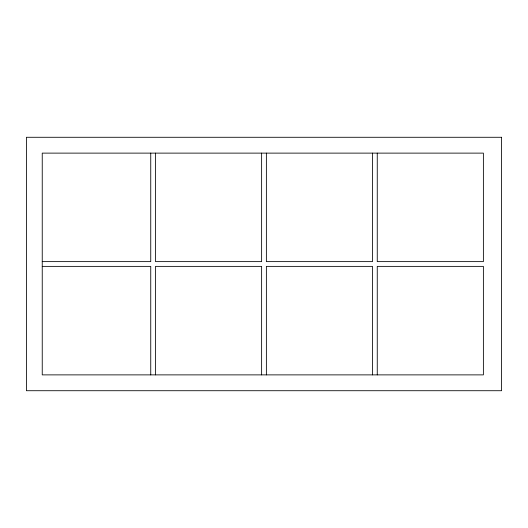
<?xml version="1.0" encoding="UTF-8"?>
<svg xmlns="http://www.w3.org/2000/svg" width="528" height="528" viewBox="0 0 528 528"><rect width="100%" height="100%" fill="white"/><g stroke="black" fill="none" stroke-linecap="round" stroke-linejoin="round"><path stroke-width="0.79" d="M42.24 261.624L150.744 261.624L150.744 153.12M42.24 266.376L150.744 266.376L150.744 374.88M377.256 153.12L377.256 261.624L483.384 261.624L483.384 153.12L42.24 153.12L42.24 374.88L483.384 374.88L483.384 266.376L377.256 266.376L377.256 374.88M372.504 153.12L372.504 261.624L266.376 261.624L266.376 153.12M372.504 374.88L372.504 266.376L266.376 266.376L266.376 374.88M261.624 153.12L261.624 261.624L155.496 261.624L155.496 153.12M261.624 374.88L261.624 266.376L155.496 266.376L155.496 374.88M501.6 137.28L26.4 137.28L26.4 390.72L501.6 390.72L501.6 137.28"/></g></svg>
